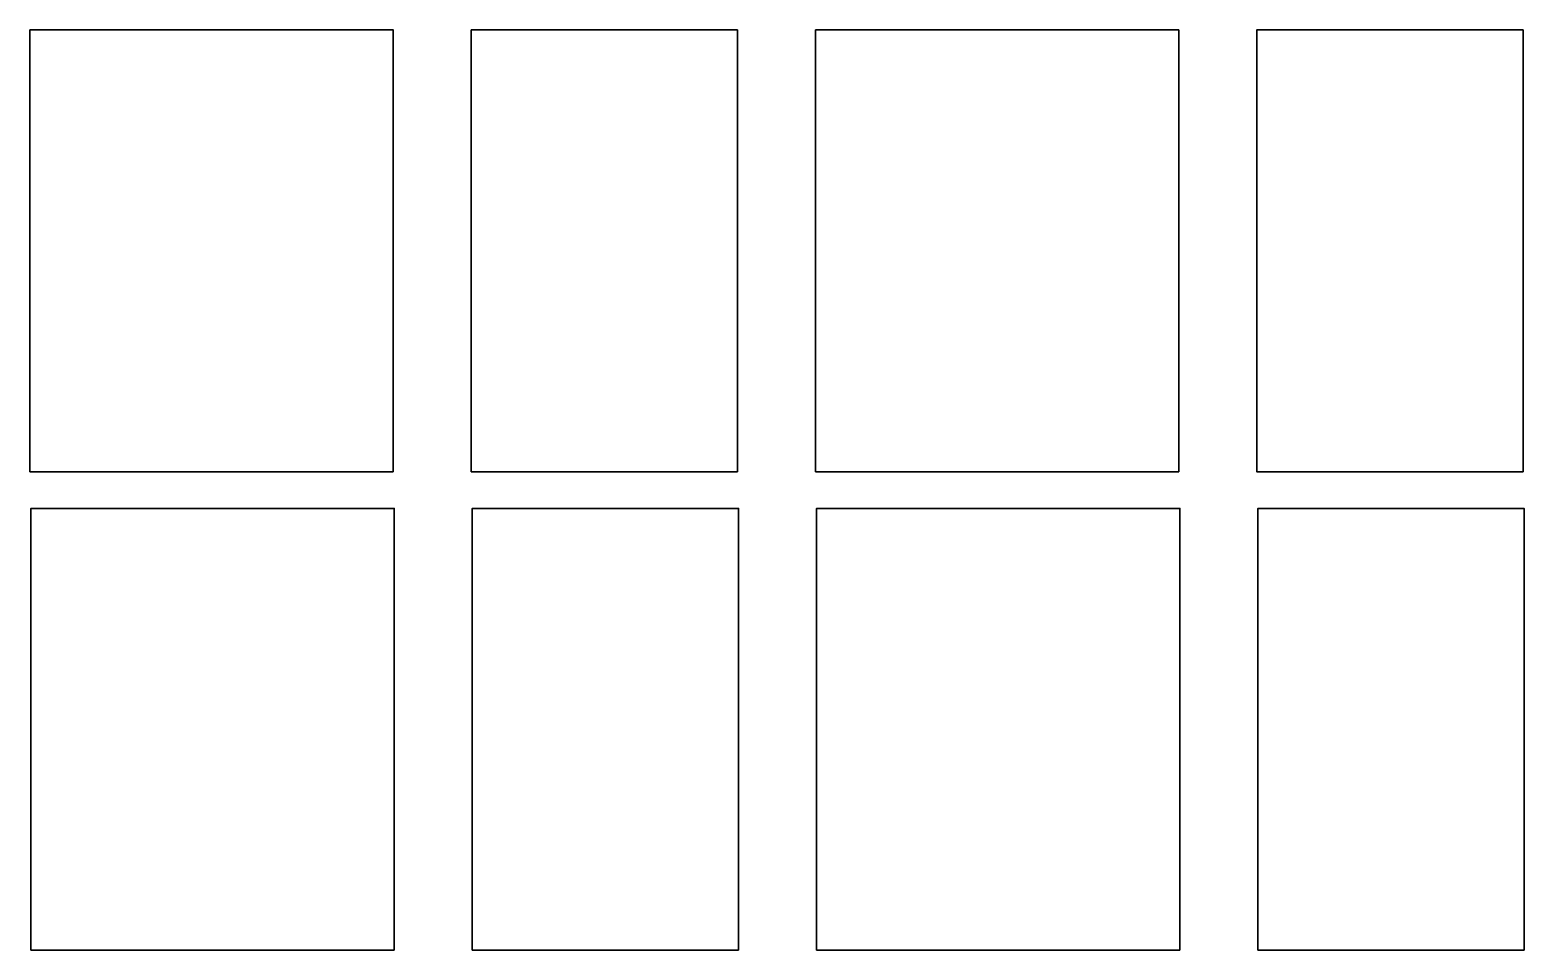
# Model space of a CAD drawing. Header units: millimetres. Extents: x 151 to 621, y -629 to -283.
# Drawn here: x 191.8 to 394.8, y -408.5 to -283.5 of the extents above; entities that cross this region are included whole.
import ezdxf

# ---------------------------------------------------------------- set-up
doc = ezdxf.new("R2010")
doc.units = ezdxf.units.MM
doc.header["$MEASUREMENT"] = 0
doc.layers.add('Layer 1', color=7, linetype='Continuous', lineweight=0)

msp = doc.modelspace()

# ---------------------------------------------------------------- linework, layer by layer
at = {"layer": 'Layer 1', "color": 18, "lineweight": 35, "true_color": 0x010101}
for points in [[(241.16, -343.49), (191.79, -343.49), (191.79, -283.49), (241.16, -283.49)], [(287.93, -343.49), (251.75, -343.49), (251.75, -283.49), (287.93, -283.49)], [(347.89, -343.49), (298.53, -343.49), (298.53, -283.49), (347.89, -283.49)], [(394.67, -343.49), (358.49, -343.49), (358.49, -283.49), (394.67, -283.49)], [(241.3, -408.47), (191.93, -408.47), (191.93, -348.47), (241.3, -348.47)], [(288.07, -408.47), (251.89, -408.47), (251.89, -348.47), (288.07, -348.47)], [(348.03, -408.47), (298.67, -408.47), (298.67, -348.47), (348.03, -348.47)], [(394.81, -408.47), (358.63, -408.47), (358.63, -348.47), (394.81, -348.47)]]:
    msp.add_lwpolyline(points, close=True, dxfattribs=at)

doc.saveas('drawing.dxf')
